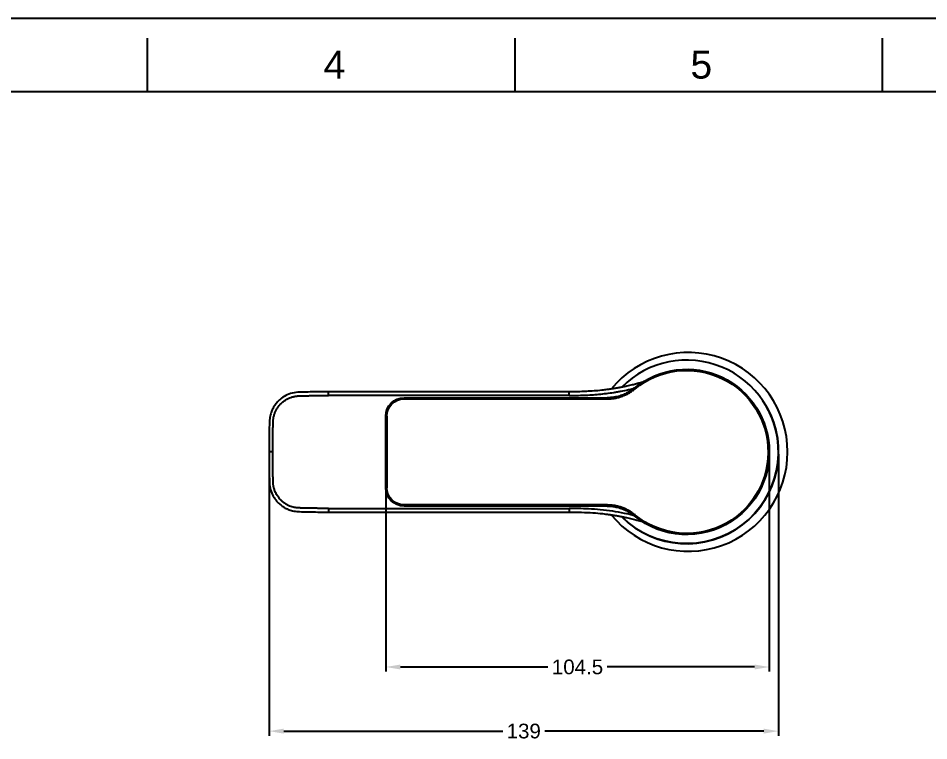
# Model space of a CAD drawing. Header units: millimetres. Extents: x 2004 to 2845, y 1448 to 2043.
# Drawn here: x 2289.2 to 2537.4, y 1845.8 to 2042.6 of the extents above; entities that cross this region are included whole.
import ezdxf

# ---------------------------------------------------------------- set-up
doc = ezdxf.new("R2010")
doc.units = ezdxf.units.MM
doc.layers.add('FORM', color=7, linetype='Continuous')
doc.styles.get("Standard").update_dxf_attribs({"font": 'arial.ttf'})
doc.dimstyles.new('사본(2) STANDARD', dxfattribs={"dimscale": 0, "dimtxt": 4, "dimasz": 4, "dimexe": 1.25, "dimexo": 0.625, "dimgap": 1.5, "dimtad": 3, "dimtih": 1, "dimtoh": 1, "dimdec": 1, "dimzin": 9, "dimdsep": 46, "dimtxsty": 'Standard', "dimcen": 2.5, "dimclrd": 3, "dimclre": 3, "dimclrt": 4, "dimadec": 0, "dimazin": 0, "dimtfac": 1, "dimtdec": 1, "dimtmove": 0, "dimatfit": 3, "dimfxl": 1.25, "dimtfill": 1, "dimtolj": 1, "dimtzin": 0, "dimarcsym": 0})

# ---------------------------------------------------------------- blocks, each defined once
blk = doc.blocks.new('*D10')
at = {"color": 3, "lineweight": -2, "transparency": 16777216}
for p, q in [((2357.59, 1923.83), (2357.59, 1847.18)), ((2496.4, 1923.83), (2496.4, 1847.18)), ((2361.59, 1848.43), (2421.26, 1848.43)), ((2492.4, 1848.43), (2432.73, 1848.43))]:
    blk.add_line(p, q, dxfattribs=at)
at = {"color": 3, "transparency": 16777216}
for points in [[(2361.59, 1849.1), (2361.59, 1847.76), (2357.59, 1848.43)], [(2492.4, 1849.1), (2492.4, 1847.76), (2496.4, 1848.43)]]:
    blk.add_solid(points, dxfattribs=at)
at = {"layer": 'Defpoints', "color": 0, "transparency": 16777216}
for p in [(2357.59, 1924.46), (2496.4, 1924.46), (2496.4, 1848.43)]:
    blk.add_point(p, dxfattribs=at)
at = {"color": 4, "transparency": 16777216, "insert": (2427, 1848.43), "char_height": 4, "attachment_point": 5, "bg_fill": 3, "box_fill_scale": 1.1, "bg_fill_color": 256, "bg_fill_true_color": 13158600, "bg_fill_transparency": 0}
blk.add_mtext('\\A1;139', dxfattribs=at)
blk = doc.blocks.new('*D11')
at = {"color": 3, "lineweight": -2, "transparency": 16777216}
for p, q in [((2493.9, 1923.83), (2493.9, 1864.65)), ((2389.4, 1914.08), (2389.4, 1864.65)), ((2393.4, 1865.9), (2433.58, 1865.9)), ((2489.9, 1865.9), (2449.73, 1865.9))]:
    blk.add_line(p, q, dxfattribs=at)
at = {"color": 3, "transparency": 16777216}
for points in [[(2393.4, 1866.56), (2393.4, 1865.23), (2389.4, 1865.9)], [(2489.9, 1866.56), (2489.9, 1865.23), (2493.9, 1865.9)]]:
    blk.add_solid(points, dxfattribs=at)
at = {"layer": 'Defpoints', "color": 0, "transparency": 16777216}
for p in [(2493.9, 1924.46), (2389.4, 1914.71), (2389.4, 1865.9)]:
    blk.add_point(p, dxfattribs=at)
at = {"color": 4, "transparency": 16777216, "insert": (2441.65, 1865.9), "char_height": 4, "attachment_point": 5, "bg_fill": 3, "box_fill_scale": 1.1, "bg_fill_color": 256, "bg_fill_true_color": 13158600, "bg_fill_transparency": 0}
blk.add_mtext('\\A1;104.5', dxfattribs=at)

msp = doc.modelspace()

# ---------------------------------------------------------------- linework, layer by layer
at = {"linetype": 'Continuous', "extrusion": (0, 1, 0)}
for p, q in [((2394.4, 1939.21), (2449.71, 1939.21)), ((2394.4, 1939.21), (2394.4, 1938.91)), ((2394.4, 1938.91), (2449.71, 1938.91)), ((2449.71, 1939.21), (2449.71, 1938.91)), ((2389.7, 1934.21), (2389.4, 1934.21)), ((2389.4, 1914.71), (2389.4, 1934.21)), ((2389.7, 1934.21), (2389.7, 1914.71)), ((2389.4, 1914.71), (2389.7, 1914.71)), ((2394.4, 1910.01), (2394.4, 1909.71)), ((2449.71, 1910.01), (2394.4, 1910.01)), ((2449.71, 1909.71), (2394.4, 1909.71)), ((2449.71, 1909.71), (2449.71, 1910.01))]:
    msp.add_line(p, q, dxfattribs=at)
at = {"linetype": 'Continuous'}
for centre, radius, start, end in [((2471.82, 1924.46), 27.07, 219.2076, 140.7924), ((2471.4, 1924.46), 25, 0, 135.0563), ((2471.4, 1924.46), 25, 225.1294, 29.5128)]:
    msp.add_arc(centre, radius, start, end, dxfattribs=at)
at = {"linetype": 'Continuous', "extrusion": (0, 0, -1)}
for centre, radius, start, end in [((-2471.4, 1924.46), 22.5, 50.6751, 180), ((-2471.4, 1924.46), 22.2, 50.6751, 180.4606), ((-2394.4, 1934.21), 5, 0, 90), ((-2394.4, 1934.21), 4.7, 0, 90), ((-2471.4, 1924.46), 24.98, 150.5538, 314.9626), ((-2471.4, 1924.46), 22.5, 165.226, 309.3249), ((-2471.4, 1924.46), 22.2, 180.4606, 309.3249), ((-2394.4, 1914.71), 5, 270, 0), ((-2394.4, 1914.71), 4.7, 270, 0)]:
    msp.add_arc(centre, radius, start, end, dxfattribs=at)
at = {"linetype": 'Continuous'}
for points, knots in [([(2459.53, 1943.47), (2459.51, 1943.47), (2459.47, 1943.45), (2459.39, 1943.43), (2459.28, 1943.4), (2459.13, 1943.36), (2458.89, 1943.3), (2458.57, 1943.21), (2458.18, 1943.11), (2457.71, 1942.98), (2457.15, 1942.84), (2456.52, 1942.68), (2455.81, 1942.51), (2455.02, 1942.33), (2454.14, 1942.15), (2453.19, 1941.96), (2452.15, 1941.77), (2451.02, 1941.6), (2450.19, 1941.48), (2449.73, 1941.42), (2449.67, 1941.41)], [0, 0, 0, 0, 0.004754, 0.014674, 0.022744, 0.038936, 0.063237, 0.095631, 0.136098, 0.184615, 0.241166, 0.305732, 0.378304, 0.458881, 0.547476, 0.6441, 0.748775, 0.861531, 0.982393, 1, 1, 1, 1]), ([(2373.94, 1940.83), (2373.05, 1940.83), (2371.32, 1940.83), (2368.85, 1940.8), (2366.57, 1940.73), (2364.44, 1940.68), (2362.56, 1940.08), (2361.06, 1939.19), (2359.94, 1938.18), (2359.15, 1937.18), (2358.57, 1936.2), (2358.11, 1935.12), (2357.76, 1933.82), (2357.68, 1932.08), (2357.64, 1929.9), (2357.6, 1927.23), (2357.59, 1925.31), (2357.59, 1924.29)], [0, 0, 0, 0, 0.092445, 0.177453, 0.254769, 0.328073, 0.395793, 0.455383, 0.506841, 0.550162, 0.585695, 0.624125, 0.670693, 0.724135, 0.802877, 0.894834, 1, 1, 1, 1]), ([(2373.77, 1939.84), (2373.77, 1939.84), (2373.77, 1939.85), (2373.77, 1939.87), (2373.77, 1939.89), (2373.77, 1939.9), (2373.77, 1939.92), (2373.77, 1939.94), (2373.77, 1939.95), (2373.77, 1939.97), (2373.77, 1939.99), (2373.77, 1940.01), (2373.77, 1940.02), (2373.77, 1940.04), (2373.77, 1940.06), (2373.77, 1940.08), (2373.77, 1940.1), (2373.77, 1940.11), (2373.77, 1940.13), (2373.77, 1940.15), (2373.77, 1940.17), (2373.77, 1940.18), (2373.77, 1940.2), (2373.77, 1940.22), (2373.77, 1940.24), (2373.77, 1940.26), (2373.77, 1940.27), (2373.77, 1940.29), (2373.77, 1940.31), (2373.77, 1940.33), (2373.77, 1940.34), (2373.77, 1940.36), (2373.77, 1940.38), (2373.77, 1940.4), (2373.77, 1940.41), (2373.77, 1940.43), (2373.77, 1940.44), (2373.77, 1940.46), (2373.77, 1940.48), (2373.77, 1940.49), (2373.77, 1940.51), (2373.77, 1940.52), (2373.77, 1940.54), (2373.77, 1940.55), (2373.77, 1940.57), (2373.77, 1940.58), (2373.77, 1940.59), (2373.77, 1940.61), (2373.77, 1940.62), (2373.77, 1940.63), (2373.77, 1940.65), (2373.77, 1940.66), (2373.77, 1940.67), (2373.77, 1940.68), (2373.77, 1940.69), (2373.77, 1940.7), (2373.77, 1940.71), (2373.77, 1940.72), (2373.77, 1940.73), (2373.77, 1940.74), (2373.77, 1940.75), (2373.77, 1940.76), (2373.77, 1940.77), (2373.77, 1940.77), (2373.77, 1940.78), (2373.77, 1940.79), (2373.77, 1940.79), (2373.77, 1940.8), (2373.78, 1940.8), (2373.78, 1940.81), (2373.78, 1940.81), (2373.78, 1940.82), (2373.78, 1940.82), (2373.78, 1940.82), (2373.78, 1940.83), (2373.78, 1940.83), (2373.78, 1940.83), (2373.78, 1940.83), (2373.78, 1940.83), (2373.78, 1940.83), (2373.78, 1940.83), (2373.78, 1940.83), (2373.78, 1940.83), (2373.78, 1940.83), (2373.78, 1940.83), (2373.78, 1940.83), (2373.78, 1940.83), (2373.78, 1940.83)], [0, 0, 0, 0, 0.009934, 0.019953, 0.030057, 0.040243, 0.050514, 0.060867, 0.071302, 0.081819, 0.092417, 0.103095, 0.113852, 0.124688, 0.135601, 0.146592, 0.157657, 0.168798, 0.180011, 0.191296, 0.202652, 0.214078, 0.225571, 0.23713, 0.248754, 0.260441, 0.27219, 0.283998, 0.295863, 0.307784, 0.319759, 0.331786, 0.343862, 0.355985, 0.368154, 0.380366, 0.392618, 0.404908, 0.417235, 0.429594, 0.441985, 0.454403, 0.466848, 0.479315, 0.491803, 0.504309, 0.51683, 0.529363, 0.541906, 0.554455, 0.567009, 0.579565, 0.592119, 0.604668, 0.617211, 0.629745, 0.642266, 0.654772, 0.66726, 0.679727, 0.692172, 0.704591, 0.716982, 0.729342, 0.741669, 0.753959, 0.766212, 0.778424, 0.790593, 0.802718, 0.814794, 0.826821, 0.838797, 0.850719, 0.862585, 0.874393, 0.886142, 0.89783, 0.909455, 0.921015, 0.932509, 0.943935, 0.955292, 0.966578, 0.977792, 0.988933, 1, 1, 1, 1]), ([(2449.66, 1941.43), (2449.2, 1941.36), (2447.34, 1941.12), (2443.85, 1940.9), (2440.82, 1940.82), (2439.2, 1940.83)], [0, 0, 0, 0, 0.134079, 0.535498, 1, 1, 1, 1]), ([(2439.39, 1939.84), (2440.07, 1939.84), (2440.74, 1939.84), (2442.09, 1939.87), (2442.77, 1939.89), (2444.12, 1939.94), (2444.8, 1939.98), (2446.15, 1940.06), (2446.82, 1940.12), (2448.17, 1940.24), (2448.84, 1940.31), (2450.19, 1940.47), (2451.19, 1940.61), (2452.2, 1940.77), (2452.87, 1940.89), (2453.2, 1940.95), (2454.2, 1941.14), (2454.86, 1941.27), (2455.95, 1941.52), (2456.37, 1941.62), (2456.79, 1941.72)], [0, 0, 0, 0, 0.115694, 0.115694, 0.231388, 0.231388, 0.347082, 0.347082, 0.462775, 0.462775, 0.578469, 0.578469, 0.694163, 0.75201, 0.75201, 0.809857, 0.809857, 0.925551, 0.925551, 1, 1, 1, 1]), ([(2439.39, 1940.83), (2439.39, 1940.83), (2439.39, 1940.83), (2439.39, 1940.84), (2439.39, 1940.84), (2439.39, 1940.83)], [0, 0, 0, 0, 0.09194, 0.09194, 1, 1, 1, 1]), ([(2439.39, 1939.84), (2439.39, 1939.91), (2439.39, 1939.97), (2439.39, 1940.11), (2439.39, 1940.18), (2439.39, 1940.3), (2439.39, 1940.36), (2439.39, 1940.48), (2439.39, 1940.53), (2439.39, 1940.62), (2439.39, 1940.66), (2439.39, 1940.73), (2439.39, 1940.76), (2439.39, 1940.8), (2439.39, 1940.82), (2439.39, 1940.83)], [0, 0, 0, 0, 0.144954, 0.144954, 0.289907, 0.289907, 0.434861, 0.434861, 0.579814, 0.579814, 0.724768, 0.724768, 0.869721, 0.869721, 1, 1, 1, 1]), ([(2457.14, 1941.87), (2457.08, 1941.81), (2456.91, 1941.68), (2456.63, 1941.46), (2456.29, 1941.22), (2455.9, 1940.97), (2455.46, 1940.7), (2454.96, 1940.43), (2454.38, 1940.16), (2453.74, 1939.9), (2453.07, 1939.68), (2452.41, 1939.51), (2451.8, 1939.38), (2451.25, 1939.3), (2450.76, 1939.25), (2450.33, 1939.22), (2449.98, 1939.21), (2449.78, 1939.21), (2449.71, 1939.21)], [0, 0, 0, 0, 0.032825, 0.079759, 0.13134, 0.188298, 0.251365, 0.321968, 0.402107, 0.489265, 0.578931, 0.665276, 0.742977, 0.811454, 0.871866, 0.925572, 0.973946, 1, 1, 1, 1]), ([(2457.14, 1941.87), (2457.13, 1941.85), (2457.12, 1941.85), (2457.1, 1941.83), (2457.09, 1941.82), (2457.06, 1941.8), (2457.05, 1941.79), (2457.04, 1941.78)], [0, 0, 0, 0, 0.25, 0.25, 0.5, 0.5, 1, 1, 1, 1]), ([(2457.14, 1941.87), (2457.14, 1941.87), (2457.15, 1941.86), (2457.17, 1941.84), (2457.18, 1941.82), (2457.22, 1941.78), (2457.24, 1941.75), (2457.28, 1941.69), (2457.31, 1941.66), (2457.33, 1941.63)], [0, 0, 0, 0, 0.25, 0.25, 0.5, 0.5, 0.75, 0.75, 1, 1, 1, 1]), ([(2358.59, 1924.46), (2358.59, 1925.61), (2358.6, 1926.77), (2358.62, 1928.21), (2358.62, 1928.5), (2358.63, 1929.08), (2358.63, 1929.37), (2358.64, 1929.94), (2358.65, 1930.23), (2358.66, 1930.81), (2358.67, 1931.1), (2358.68, 1931.53), (2358.68, 1931.68), (2358.69, 1931.97), (2358.69, 1932.11), (2358.7, 1932.4), (2358.7, 1932.54), (2358.71, 1932.75), (2358.71, 1932.82), (2358.72, 1932.96), (2358.73, 1933.03), (2358.74, 1933.17), (2358.74, 1933.24), (2358.76, 1933.38), (2358.77, 1933.44), (2358.8, 1933.65), (2358.82, 1933.78), (2358.9, 1934.19), (2358.98, 1934.46), (2359.15, 1934.98), (2359.25, 1935.24), (2359.48, 1935.75), (2359.61, 1935.99), (2359.89, 1936.46), (2360.05, 1936.69), (2360.39, 1937.13), (2360.57, 1937.34), (2360.95, 1937.74), (2361.16, 1937.93), (2361.59, 1938.28), (2361.81, 1938.44), (2362.51, 1938.89), (2363.01, 1939.13), (2363.79, 1939.4), (2364.06, 1939.48), (2364.46, 1939.57), (2364.59, 1939.6), (2364.8, 1939.63), (2364.87, 1939.64), (2365, 1939.66), (2365.07, 1939.66), (2365.28, 1939.69), (2365.42, 1939.7), (2365.7, 1939.71), (2365.84, 1939.72), (2366.12, 1939.73), (2366.27, 1939.73), (2366.48, 1939.73), (2366.56, 1939.74), (2366.7, 1939.74), (2366.77, 1939.74), (2367.14, 1939.75), (2367.43, 1939.76), (2367.86, 1939.77), (2368, 1939.77), (2368.29, 1939.78), (2368.44, 1939.78), (2368.87, 1939.79), (2369.16, 1939.8), (2369.73, 1939.81), (2370.02, 1939.81), (2370.89, 1939.82), (2371.46, 1939.83), (2372.33, 1939.83), (2372.62, 1939.83), (2373.2, 1939.83), (2373.49, 1939.84), (2373.77, 1939.84)], [0, 0, 0, 0, 0.125, 0.125, 0.15625, 0.15625, 0.1875, 0.1875, 0.21875, 0.21875, 0.25, 0.25, 0.265625, 0.265625, 0.28125, 0.28125, 0.296875, 0.296875, 0.304687, 0.304687, 0.3125, 0.3125, 0.320312, 0.320312, 0.328125, 0.328125, 0.34375, 0.34375, 0.375, 0.375, 0.40625, 0.40625, 0.4375, 0.4375, 0.46875, 0.46875, 0.5, 0.5, 0.53125, 0.53125, 0.5625, 0.5625, 0.625, 0.625, 0.65625, 0.65625, 0.671875, 0.671875, 0.679687, 0.679687, 0.6875, 0.6875, 0.703125, 0.703125, 0.71875, 0.71875, 0.734375, 0.734375, 0.742187, 0.742187, 0.75, 0.75, 0.78125, 0.78125, 0.796875, 0.796875, 0.8125, 0.8125, 0.84375, 0.84375, 0.875, 0.875, 0.9375, 0.9375, 0.96875, 0.96875, 1, 1, 1, 1]), ([(2357.59, 1924.63), (2357.59, 1923.73), (2357.6, 1922.01), (2357.63, 1919.54), (2357.68, 1917.26), (2357.71, 1915.13), (2358.28, 1913.25), (2359.12, 1911.72), (2360.1, 1910.57), (2361.07, 1909.76), (2362.04, 1909.15), (2363.11, 1908.66), (2364.41, 1908.29), (2366.15, 1908.17), (2368.33, 1908.14), (2371.01, 1908.09), (2372.92, 1908.08), (2373.94, 1908.09)], [0, 0, 0, 0, 0.092426, 0.177354, 0.254698, 0.327684, 0.395297, 0.454826, 0.506278, 0.54963, 0.585204, 0.623714, 0.67035, 0.724042, 0.802757, 0.894828, 1, 1, 1, 1]), ([(2358.59, 1924.46), (2358.53, 1924.46), (2358.47, 1924.46), (2358.33, 1924.46), (2358.27, 1924.46), (2358.13, 1924.46), (2358.07, 1924.46), (2357.94, 1924.46), (2357.88, 1924.46), (2357.78, 1924.46), (2357.74, 1924.46), (2357.67, 1924.46), (2357.64, 1924.46), (2357.6, 1924.46), (2357.59, 1924.46), (2357.59, 1924.46), (2357.59, 1924.46), (2357.59, 1924.46)], [0, 0, 0, 0, 0.137837, 0.137837, 0.275675, 0.275675, 0.413512, 0.413512, 0.551349, 0.551349, 0.689187, 0.689187, 0.827024, 0.827024, 0.964862, 0.964862, 1, 1, 1, 1]), ([(2373.77, 1909.09), (2373.51, 1909.09), (2372.99, 1909.09), (2372.25, 1909.09), (2371.56, 1909.09), (2370.91, 1909.1), (2370.31, 1909.11), (2369.76, 1909.11), (2369.25, 1909.12), (2368.78, 1909.13), (2368.34, 1909.14), (2367.92, 1909.15), (2367.49, 1909.16), (2367.06, 1909.17), (2366.62, 1909.18), (2366.18, 1909.19), (2365.73, 1909.21), (2365.24, 1909.23), (2364.72, 1909.3), (2364.14, 1909.41), (2363.5, 1909.6), (2362.82, 1909.88), (2362.12, 1910.26), (2361.45, 1910.73), (2360.86, 1911.26), (2360.36, 1911.81), (2359.96, 1912.35), (2359.64, 1912.87), (2359.39, 1913.37), (2359.19, 1913.83), (2359.04, 1914.26), (2358.92, 1914.66), (2358.84, 1915.03), (2358.78, 1915.36), (2358.74, 1915.67), (2358.72, 1915.96), (2358.71, 1916.24), (2358.7, 1916.52), (2358.69, 1916.81), (2358.68, 1917.11), (2358.68, 1917.44), (2358.67, 1917.79), (2358.66, 1918.18), (2358.65, 1918.59), (2358.64, 1919.05), (2358.63, 1919.56), (2358.62, 1920.11), (2358.62, 1920.71), (2358.61, 1921.35), (2358.6, 1922.05), (2358.6, 1922.8), (2358.59, 1923.61), (2358.59, 1924.17), (2358.59, 1924.46)], [0, 0, 0, 0, 0.028901, 0.055621, 0.080451, 0.10366, 0.125407, 0.145539, 0.163819, 0.180487, 0.196131, 0.211379, 0.226721, 0.242402, 0.258278, 0.273981, 0.290099, 0.307845, 0.327763, 0.350094, 0.374989, 0.402631, 0.433233, 0.464861, 0.494974, 0.522892, 0.54833, 0.571294, 0.59201, 0.610766, 0.627865, 0.643531, 0.657793, 0.670638, 0.682221, 0.692873, 0.70305, 0.713226, 0.72373, 0.73476, 0.746494, 0.759121, 0.772834, 0.787826, 0.804289, 0.822417, 0.84234, 0.864019, 0.887345, 0.912399, 0.939422, 0.968589, 1, 1, 1, 1]), ([(2373.77, 1909.09), (2373.77, 1909.02), (2373.77, 1908.95), (2373.77, 1908.81), (2373.77, 1908.74), (2373.77, 1908.62), (2373.77, 1908.56), (2373.77, 1908.44), (2373.77, 1908.39), (2373.77, 1908.3), (2373.78, 1908.26), (2373.78, 1908.19), (2373.78, 1908.16), (2373.78, 1908.11), (2373.78, 1908.1), (2373.78, 1908.08), (2373.78, 1908.08), (2373.78, 1908.09)], [0, 0, 0, 0, 0.125, 0.125, 0.25, 0.25, 0.375, 0.375, 0.5, 0.5, 0.625, 0.625, 0.75, 0.75, 0.875, 0.875, 1, 1, 1, 1]), ([(2456.81, 1907.19), (2456.02, 1907.39), (2454.18, 1907.81), (2451.19, 1908.33), (2447.93, 1908.73), (2444.81, 1908.96), (2441.98, 1909.06), (2440.22, 1909.08), (2439.4, 1909.08)], [0, 0, 0, 0, 0.138867, 0.322929, 0.517048, 0.699081, 0.858672, 1, 1, 1, 1]), ([(2449.71, 1909.71), (2449.83, 1909.71), (2450.14, 1909.71), (2450.65, 1909.68), (2451.26, 1909.62), (2451.89, 1909.52), (2452.56, 1909.38), (2453.24, 1909.19), (2453.92, 1908.95), (2454.58, 1908.67), (2455.21, 1908.36), (2455.79, 1908.03), (2456.32, 1907.68), (2456.77, 1907.35), (2457.04, 1907.14), (2457.14, 1907.05)], [0, 0, 0, 0, 0.043837, 0.114379, 0.190639, 0.270395, 0.35463, 0.44372, 0.534416, 0.623909, 0.71051, 0.793868, 0.87409, 0.9477, 1, 1, 1, 1]), ([(2439.21, 1908.09), (2440.39, 1908.1), (2442.61, 1908.06), (2445.7, 1907.91), (2447.87, 1907.73), (2449, 1907.59), (2449.26, 1907.55)], [0, 0, 0, 0, 0.352425, 0.659639, 0.921766, 1, 1, 1, 1]), ([(2449.2, 1907.56), (2449.25, 1907.56), (2449.37, 1907.54), (2449.56, 1907.52), (2449.78, 1907.49), (2450.01, 1907.46), (2450.24, 1907.43), (2450.46, 1907.4), (2450.69, 1907.37), (2450.92, 1907.33), (2451.15, 1907.3), (2451.38, 1907.26), (2451.62, 1907.23), (2451.85, 1907.19), (2452.09, 1907.15), (2452.32, 1907.11), (2452.56, 1907.07), (2452.8, 1907.03), (2453.03, 1906.99), (2453.27, 1906.94), (2453.51, 1906.9), (2453.76, 1906.85), (2454, 1906.8), (2454.24, 1906.75), (2454.49, 1906.7), (2454.73, 1906.65), (2455.14, 1906.56), (2455.71, 1906.43), (2456.43, 1906.26), (2457.14, 1906.08), (2457.85, 1905.9), (2458.56, 1905.71), (2459.11, 1905.56), (2459.43, 1905.48), (2459.51, 1905.45)], [0, 0, 0, 0, 0.012751, 0.034126, 0.05561, 0.077203, 0.098905, 0.120716, 0.142636, 0.164666, 0.186804, 0.209052, 0.231409, 0.253876, 0.276452, 0.299139, 0.321936, 0.344844, 0.367863, 0.390992, 0.414233, 0.437586, 0.46105, 0.484627, 0.508316, 0.532119, 0.556035, 0.626951, 0.697377, 0.767329, 0.836824, 0.905888, 0.974544, 1, 1, 1, 1]), ([(2457.04, 1907.14), (2457.05, 1907.13), (2457.06, 1907.12), (2457.09, 1907.1), (2457.1, 1907.09), (2457.12, 1907.07), (2457.13, 1907.06), (2457.14, 1907.05)], [0, 0, 0, 0, 0.5, 0.5, 0.75, 0.75, 1, 1, 1, 1])]:
    msp.add_open_spline(points, degree=3, knots=knots, dxfattribs=at)
for points, degree in [([(2439.39, 1940.83), (2417.52, 1940.83), (2395.65, 1940.83), (2373.78, 1940.83)], 3), ([(2449.71, 1938.91), (2450.07, 1938.91), (2450.78, 1938.94), (2451.81, 1939.07), (2452.81, 1939.29), (2453.77, 1939.59), (2454.7, 1939.97), (2455.61, 1940.43), (2456.49, 1940.98), (2457.06, 1941.41), (2457.33, 1941.63)], 3), ([(2456.29, 1941.21), (2456.55, 1941.39), (2456.8, 1941.58), (2457.04, 1941.78)], 3), ([(2439.39, 1939.84), (2373.77, 1939.84)], 1), ([(2373.77, 1909.09), (2439.4, 1909.08)], 1), ([(2457.33, 1907.29), (2457.06, 1907.51), (2456.49, 1907.94), (2455.61, 1908.49), (2454.7, 1908.96), (2453.77, 1909.33), (2452.81, 1909.63), (2451.81, 1909.85), (2450.78, 1909.98), (2450.07, 1910.01), (2449.71, 1910.01)], 3), ([(2449.91, 1909.71), (2450.23, 1909.71), (2450.54, 1909.7), (2450.85, 1909.67)], 3), ([(2373.78, 1908.09), (2395.65, 1908.09), (2417.52, 1908.09), (2439.4, 1908.09)], 3), ([(2456.29, 1907.71), (2456.55, 1907.53), (2456.8, 1907.34), (2457.04, 1907.14)], 3)]:
    msp.add_open_spline(points, degree=degree, dxfattribs=at)
for points, weights in [([(2439.4, 1909.08), (2439.4, 1908.57), (2439.4, 1908.16), (2439.4, 1908.09)], [1.19623113336, 0.973366314109, 0.940336538396, 1.09714180622]), ([(2439.4, 1908.09), (2439.4, 1908.08), (2439.4, 1908.08), (2439.4, 1908.09)], [1.09714124391, 1.12446776029, 1.15755963287, 1.19641686166]), ([(2457.14, 1907.05), (2457.14, 1907.05), (2457.22, 1907.15), (2457.33, 1907.29)], [1.18201605485, 0.946343464497, 0.939530781128, 1.16157800475])]:
    msp.add_rational_spline(points, weights, degree=3, dxfattribs=at)
at = {"layer": 'FORM', "color": 7, "linetype": 'Continuous'}
for p, q in [((2004.13, 2042.56), (2845.13, 2042.56)), ((2324.51, 2022.54), (2324.51, 2037.09)), ((2424.63, 2022.54), (2424.63, 2037.09)), ((2524.75, 2022.54), (2524.75, 2037.09)), ((2825.1, 2022.54), (2024.15, 2022.54))]:
    msp.add_line(p, q, dxfattribs=at)

# ---------------------------------------------------------------- texts
at = {"layer": 'FORM', "color": 7, "linetype": 'Continuous', "char_height": 7.63, "attachment_point": 5}
for s, insert in [('4', (2375.42, 2029.89)), ('5', (2475.39, 2029.89))]:
    msp.add_mtext_dynamic_manual_height_columns(s, width=50.0595, gutter_width=12.51, heights=[0], dxfattribs=dict(at, insert=insert))

# ---------------------------------------------------------------- next in the draw order: dimensions: what is measured, and where the dimension line sits
dim = msp.add_linear_dim(base=(2496.4, 1848.43), p1=(2357.59, 1924.46), p2=(2496.4, 1924.46), text='139', dimstyle='사본(2) STANDARD', override={"dimscale": 1, "dimtad": 0})
dim.commit()
dim.dimension.update_dxf_attribs({"geometry": '*D10', "text_midpoint": (2427, 1848.43)})

# ---------------------------------------------------------------- next in the draw order: dimensions: what is measured, and where the dimension line sits
dim = msp.add_linear_dim(base=(2389.4, 1865.9), p1=(2493.9, 1924.46), p2=(2389.4, 1914.71), dimstyle='사본(2) STANDARD', override={"dimscale": 1, "dimtad": 0})
dim.commit()
dim.dimension.update_dxf_attribs({"geometry": '*D11', "text_midpoint": (2441.65, 1865.9)})

doc.saveas('drawing.dxf')
